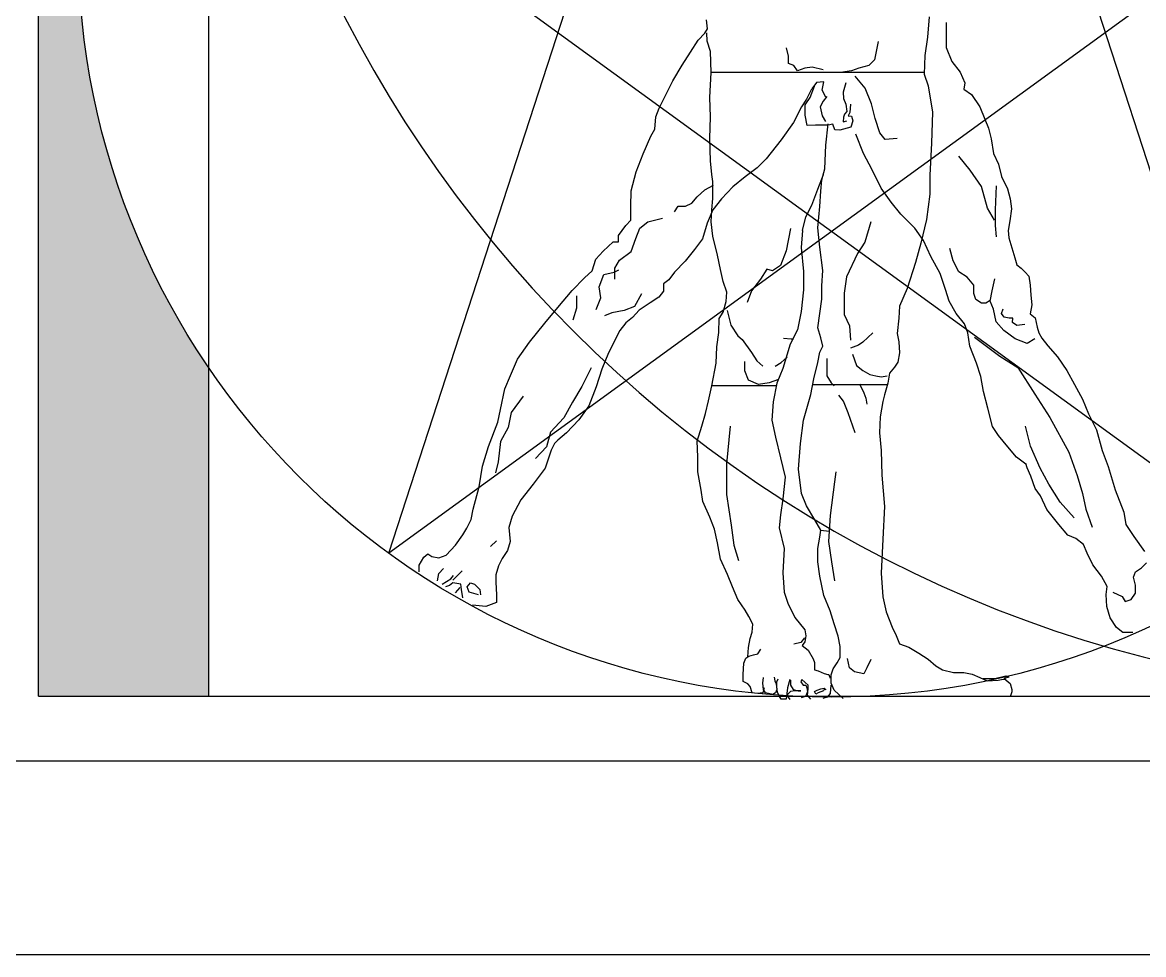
# Model space of a CAD drawing. Header units: millimetres. Extents: x -44462 to 306987, y -116160 to 12874.
# Drawn here: x -21241.8 to -21068.3, y -53662.4 to -53518.2 of the extents above; entities that cross this region are included whole.
import ezdxf
from ezdxf.enums import TextEntityAlignment as Align

# ---------------------------------------------------------------- set-up
doc = ezdxf.new("R2010")
doc.units = ezdxf.units.MM
doc.layers.add('Layer1', color=1, linetype='Continuous')
doc.layers.add('PU_DETAILS', color=7, linetype='Continuous')
doc.styles.add('CENTURY GOTHIC', font='GOTHIC.TTF')

# ---------------------------------------------------------------- blocks, each defined once
blk = doc.blocks.new('cartouche RAF')
blk.add_hatch(color=253).paths.add_polyline_path([(-10, 1298.06), (-194.61, 1298.06), (-194.61, 1323.34), (-10, 1323.34), (-10, 1338.91), (-479, 1338.91), (-479, 1093.91), (-452.67, 1093.91), (-452.67, 1144.75, -0.307981), (-452.67, 1275.92), (-452.67, 1286.66), (-444.4, 1286.66, -0.456747), (-268.18, 1286.66), (-140.78, 1286.66), (-140.78, 1093.91), (-10, 1093.91)])
at = {"color": 254}
for p, q in [((-424.81, 1116.02), (-356.29, 1326.91)), ((-356.29, 1326.91), (-287.77, 1116.02)), ((-287.77, 1116.02), (-467.16, 1246.36)), ((-245.42, 1246.36), (-424.81, 1116.02))]:
    blk.add_line(p, q, dxfattribs=at)
blk.add_arc((-259.91, 1286.66), 192.76, 180, 270, dxfattribs=at)
at = {"layer": 'Layer1', "color": 254}
for p, q in [((-452.67, 1093.91), (-452.67, 1286.66)), ((-341.18, 1199), (-341.44, 1195.88)), ((-375.49, 1197.17), (-375.64, 1198.55)), ((-338.54, 1198.15), (-338.54, 1194.26)), ((-376.95, 1195.4), (-375.87, 1196.47)), ((-375.87, 1196.47), (-375.49, 1197.17)), ((-375.51, 1195.26), (-375.6, 1196.55)), ((-341.44, 1195.88), (-341.83, 1193.01)), ((-378.1, 1193.55), (-376.95, 1195.4)), ((-375.01, 1193.67), (-375.51, 1195.26)), ((-362.96, 1192.93), (-363.24, 1194.2)), ((-349.09, 1195.19), (-349.65, 1192.36)), ((-338.54, 1194.26), (-337.65, 1192.13)), ((-379.41, 1191.55), (-378.1, 1193.55)), ((-374.91, 1190.4), (-375.01, 1193.67)), ((-362.96, 1191.8), (-362.96, 1192.93)), ((-349.65, 1192.36), (-350.5, 1191.51)), ((-341.83, 1193.01), (-341.96, 1190.14)), ((-337.65, 1192.13), (-336.4, 1190.44)), ((-380.87, 1189.09), (-379.41, 1191.55)), ((-375.11, 1186.53), (-374.91, 1190.4)), ((-341.94, 1190.41), (-374.9, 1190.41)), ((-362.11, 1191.51), (-362.96, 1191.8)), ((-361.55, 1190.67), (-362.11, 1191.51)), ((-360.41, 1191.09), (-361.55, 1190.67)), ((-359.28, 1191.23), (-360.41, 1191.09)), ((-357.58, 1190.81), (-359.28, 1191.23)), ((-353.19, 1190.67), (-354.89, 1190.38)), ((-352.06, 1191.09), (-353.19, 1190.67)), ((-350.5, 1191.51), (-352.06, 1191.09)), ((-336.4, 1190.44), (-335.67, 1188.82)), ((-381.95, 1186.94), (-380.87, 1189.09)), ((-358.61, 1188.86), (-359.33, 1187.9)), ((-357.48, 1188.94), (-358.61, 1188.86)), ((-357.72, 1187.66), (-357.48, 1188.94)), ((-354.09, 1188.78), (-354.5, 1187.34)), ((-351.07, 1187.98), (-352.63, 1189.82)), ((-341.96, 1190.14), (-341.31, 1188.32)), ((-335.67, 1188.82), (-335.79, 1187.84)), ((-382.95, 1184.86), (-381.95, 1186.94)), ((-359.41, 1187.82), (-360.14, 1186.29)), ((-359.57, 1186.53), (-358.93, 1188.3)), ((-357.16, 1186.61), (-357.72, 1187.66)), ((-354.5, 1187.34), (-354.42, 1186.37)), ((-350.08, 1185.57), (-351.07, 1187.98)), ((-341.31, 1188.32), (-340.66, 1184.28)), ((-335.79, 1187.84), (-334.6, 1187.02)), ((-334.6, 1187.02), (-333.32, 1185.07)), ((-375.01, 1183.56), (-375.11, 1186.53)), ((-360.94, 1185.08), (-362.15, 1182.67)), ((-360.14, 1186.29), (-360.94, 1185.08)), ((-360.38, 1185.4), (-359.57, 1186.53)), ((-360.38, 1183.79), (-360.38, 1185.4)), ((-357.56, 1185.97), (-358.04, 1185.08)), ((-358.04, 1185.08), (-357.72, 1183.71)), ((-356.99, 1186.69), (-357.56, 1185.97)), ((-354.42, 1186.37), (-354.09, 1185.48)), ((-354.09, 1185.48), (-353.93, 1184.36)), ((-353.37, 1185.48), (-353.45, 1184.2)), ((-349.51, 1183.31), (-350.08, 1185.57)), ((-333.32, 1185.07), (-332.57, 1183.2)), ((-383.64, 1181.66), (-383.49, 1183.55)), ((-383.49, 1183.55), (-382.95, 1184.86)), ((-375.11, 1180.18), (-375.01, 1183.56)), ((-360.06, 1182.19), (-360.38, 1183.79)), ((-357.72, 1183.71), (-357.24, 1182.83)), ((-354.42, 1183.47), (-354.5, 1182.75)), ((-354.26, 1183.96), (-354.42, 1183.47)), ((-353.93, 1184.36), (-354.26, 1183.96)), ((-353.45, 1184.2), (-353.69, 1183.71)), ((-353.69, 1183.71), (-353.21, 1183.63)), ((-353.21, 1183.63), (-352.97, 1182.91)), ((-340.66, 1184.28), (-340.79, 1179.45)), ((-384.24, 1180.53), (-383.64, 1181.66)), ((-362.15, 1182.67), (-364.08, 1180.01)), ((-358.77, 1182.27), (-360.06, 1182.19)), ((-356.83, 1182.27), (-358.77, 1182.27)), ((-357.15, 1179.14), (-356.83, 1182.46)), ((-356.11, 1182.43), (-356.83, 1182.27)), ((-355.79, 1181.54), (-356.11, 1182.43)), ((-353.29, 1181.94), (-354.98, 1181.46)), ((-354.5, 1182.75), (-353.93, 1182.91)), ((-352.97, 1182.91), (-353.29, 1181.94)), ((-348.81, 1181.05), (-349.51, 1183.31)), ((-332.57, 1183.2), (-331.97, 1181.78)), ((-331.97, 1181.78), (-331.6, 1180.13)), ((-385.45, 1177.81), (-384.24, 1180.53)), ((-375.01, 1176.71), (-375.11, 1180.18)), ((-364.08, 1180.01), (-366.42, 1177.04)), ((-354.98, 1181.46), (-355.79, 1181.54)), ((-351.34, 1177.89), (-352.5, 1180.87)), ((-347.96, 1180.06), (-348.81, 1181.05)), ((-346.12, 1180.2), (-347.96, 1180.06)), ((-331.6, 1180.13), (-331.22, 1177.88)), ((-357.31, 1175.51), (-357.15, 1179.14)), ((-340.79, 1179.45), (-341.05, 1174.5)), ((-386.51, 1175.01), (-385.45, 1177.81)), ((-374.82, 1174.63), (-375.01, 1176.71)), ((-366.42, 1177.04), (-367.8, 1175.66)), ((-350.02, 1175.33), (-351.34, 1177.89)), ((-334.85, 1175.3), (-336.59, 1177.44)), ((-331.22, 1177.88), (-330.47, 1176.24)), ((-387.27, 1172.07), (-386.51, 1175.01)), ((-367.8, 1175.66), (-369.63, 1174.24)), ((-358.43, 1172.37), (-357.52, 1174.64)), ((-357.78, 1173.78), (-357.31, 1175.51)), ((-348.61, 1172.52), (-350.02, 1175.33)), ((-333.1, 1172.75), (-334.85, 1175.3)), ((-330.47, 1176.24), (-329.98, 1174.31)), ((-375.87, 1172.25), (-374.54, 1172.97)), ((-374.63, 1173.56), (-374.82, 1174.63)), ((-374.63, 1170.93), (-374.63, 1173.56)), ((-369.63, 1174.24), (-371.57, 1172.71)), ((-357.94, 1172.04), (-357.78, 1173.78)), ((-341.05, 1174.5), (-341.05, 1171.58)), ((-329.98, 1174.31), (-329.06, 1172.39)), ((-387.34, 1169.65), (-387.27, 1172.07)), ((-377.09, 1171.16), (-375.87, 1172.25)), ((-371.57, 1172.71), (-373.31, 1170.87)), ((-359.34, 1169.87), (-358.43, 1172.37)), ((-358.1, 1169.68), (-357.94, 1172.04)), ((-347.04, 1170.36), (-348.61, 1172.52)), ((-341.05, 1171.58), (-341.57, 1167.67)), ((-332.16, 1169.4), (-333.1, 1172.75)), ((-330.82, 1172.89), (-330.96, 1169.14)), ((-329.06, 1172.39), (-328.63, 1170.85)), ((-387.34, 1167.54), (-387.34, 1169.65)), ((-380.6, 1168.85), (-380, 1169.7)), ((-380, 1169.7), (-378.9, 1169.7)), ((-378.9, 1169.7), (-377.93, 1170.19)), ((-377.93, 1170.19), (-377.09, 1171.16)), ((-374.82, 1169.17), (-374.63, 1170.93)), ((-373.31, 1170.87), (-374.63, 1169.14)), ((-360.25, 1168.05), (-359.34, 1169.87)), ((-358.41, 1166.37), (-358.1, 1169.68)), ((-345.55, 1168.46), (-347.04, 1170.36)), ((-328.63, 1170.85), (-328.41, 1169.32)), ((-384.73, 1167.28), (-382.42, 1167.88)), ((-374.63, 1169.14), (-375.55, 1167.1)), ((-374.92, 1167.32), (-374.82, 1169.17)), ((-360.8, 1165.97), (-360.25, 1168.05)), ((-343.39, 1166.31), (-345.55, 1168.46)), ((-331.09, 1167.53), (-332.16, 1169.4)), ((-330.96, 1169.14), (-330.96, 1166.73)), ((-328.41, 1169.32), (-328.71, 1167.45)), ((-389.23, 1165.2), (-388.1, 1166.71)), ((-388.1, 1166.71), (-387.34, 1167.54)), ((-386.55, 1164.73), (-385.94, 1166.31)), ((-385.94, 1166.31), (-384.73, 1167.28)), ((-375.55, 1167.1), (-376.27, 1164.66)), ((-374.63, 1165.08), (-374.92, 1167.32)), ((-362.63, 1166.29), (-363.33, 1162.79)), ((-360.8, 1165.97), (-360.99, 1163.34)), ((-358.1, 1163.37), (-358.41, 1166.37)), ((-350.2, 1167.31), (-351.15, 1164.16)), ((-342.07, 1164.41), (-343.39, 1166.31)), ((-341.57, 1167.67), (-342.49, 1164.02)), ((-330.96, 1166.73), (-330.82, 1164.98)), ((-328.71, 1167.45), (-328.95, 1165.97)), ((-328.95, 1165.97), (-328.87, 1164.81)), ((-389.23, 1164.22), (-389.23, 1165.2)), ((-387.27, 1162.68), (-386.55, 1164.73)), ((-376.27, 1164.66), (-377.49, 1163.03)), ((-373.95, 1162.16), (-374.63, 1165.08)), ((-340.91, 1161.93), (-342.07, 1164.41)), ((-328.87, 1164.81), (-328.4, 1163.26)), ((-392.78, 1161.5), (-391.65, 1162.78)), ((-391.65, 1162.78), (-390.06, 1164.22)), ((-390.06, 1164.22), (-389.23, 1164.22)), ((-389.09, 1161.34), (-387.27, 1162.68)), ((-377.49, 1163.03), (-378.92, 1161.19)), ((-363.33, 1162.79), (-364.17, 1160.55)), ((-360.99, 1163.34), (-360.61, 1159.6)), ((-357.62, 1159.74), (-358.1, 1163.37)), ((-351.15, 1164.16), (-352.25, 1162.42)), ((-342.49, 1164.02), (-343.27, 1161.02)), ((-337.48, 1161.26), (-337.99, 1163.19)), ((-328.4, 1163.26), (-327.94, 1161.71)), ((-393.31, 1159.69), (-392.78, 1161.5)), ((-389.82, 1160.13), (-389.09, 1161.34)), ((-378.92, 1161.19), (-380.57, 1159.53)), ((-373.46, 1159.92), (-373.95, 1162.16)), ((-352.25, 1162.42), (-353.99, 1158.79)), ((-343.27, 1161.02), (-344.58, 1156.98)), ((-339.49, 1159.3), (-340.91, 1161.93)), ((-336.56, 1159.57), (-337.48, 1161.26)), ((-327.94, 1161.71), (-327.63, 1160.62)), ((-394.54, 1158.64), (-393.31, 1159.69)), ((-392.25, 1157.22), (-391.52, 1159.16)), ((-391.52, 1159.16), (-389.94, 1159.53)), ((-389.94, 1159.53), (-389.21, 1159.89)), ((-389.82, 1158.43), (-389.82, 1160.13)), ((-380.57, 1159.53), (-381.49, 1158.31)), ((-373.07, 1158.07), (-373.46, 1159.92)), ((-366.28, 1159.99), (-367.26, 1158.44)), ((-365.44, 1159.71), (-366.28, 1159.99)), ((-364.17, 1160.55), (-365.44, 1159.71)), ((-360.61, 1159.6), (-360.61, 1156.78)), ((-357.78, 1157.37), (-357.62, 1159.74)), ((-338.67, 1156.82), (-339.49, 1159.3)), ((-335.29, 1158.73), (-336.56, 1159.57)), ((-327.63, 1160.62), (-326.93, 1160.15)), ((-326.93, 1160.15), (-326.31, 1159.53)), ((-326.31, 1159.53), (-325.76, 1158.91)), ((-396.43, 1156.68), (-394.54, 1158.64)), ((-381.49, 1158.31), (-382.3, 1157.69)), ((-382.3, 1157.69), (-382.3, 1156.57)), ((-372.48, 1156.41), (-373.07, 1158.07)), ((-367.26, 1158.44), (-368.66, 1156.62)), ((-357.78, 1155.32), (-357.78, 1157.37)), ((-353.99, 1158.79), (-354.31, 1156.27)), ((-334.28, 1157.47), (-335.29, 1158.73)), ((-334.28, 1156.2), (-334.28, 1157.47)), ((-331.41, 1156.62), (-330.99, 1158.48)), ((-325.76, 1158.91), (-325.53, 1157.51)), ((-325.53, 1157.51), (-325.45, 1155.96)), ((-398.62, 1154.04), (-396.43, 1156.68)), ((-395.68, 1153.99), (-395.68, 1155.83)), ((-392, 1155.53), (-392.25, 1157.22)), ((-385.7, 1156.13), (-386.79, 1154.19)), ((-383.02, 1155.66), (-384.34, 1154.74)), ((-382.3, 1156.57), (-383.02, 1155.66)), ((-372.58, 1154.95), (-372.48, 1156.41)), ((-368.66, 1156.62), (-369.36, 1154.8)), ((-360.61, 1156.78), (-360.99, 1153.41)), ((-354.31, 1156.27), (-354.31, 1152.96)), ((-344.58, 1156.98), (-345.75, 1154.25)), ((-338.09, 1155), (-338.67, 1156.82)), ((-333.94, 1155.28), (-334.28, 1156.2)), ((-331.75, 1155.02), (-331.41, 1156.62)), ((-325.45, 1155.96), (-325.29, 1154.47)), ((-400.66, 1151.62), (-398.62, 1154.04)), ((-396.29, 1152.15), (-395.68, 1153.99)), ((-392.73, 1153.71), (-392, 1155.53)), ((-386.79, 1154.19), (-388.37, 1153.59)), ((-384.34, 1154.74), (-386.08, 1153.62)), ((-373.07, 1153.3), (-372.58, 1154.95)), ((-358.1, 1153.11), (-357.78, 1155.32)), ((-345.75, 1154.25), (-345.88, 1152.37)), ((-337.01, 1153.1), (-338.09, 1155)), ((-333.1, 1154.69), (-333.94, 1155.28)), ((-332.43, 1154.69), (-333.1, 1154.69)), ((-331.75, 1155.11), (-332.43, 1154.69)), ((-331.24, 1153.76), (-331.75, 1155.02)), ((-329.98, 1153.09), (-329.73, 1153.84)), ((-325.29, 1154.47), (-325.53, 1153.07)), ((-390.31, 1153.22), (-391.4, 1152.74)), ((-388.37, 1153.59), (-390.31, 1153.22)), ((-387.1, 1152.5), (-388.12, 1151.68)), ((-386.08, 1153.62), (-387.1, 1152.5)), ((-373.75, 1150.18), (-373.65, 1152.32)), ((-373.65, 1152.32), (-373.07, 1153.3)), ((-372.46, 1153.55), (-371.87, 1151.31)), ((-360.99, 1153.41), (-361.55, 1150.6)), ((-358.41, 1150.91), (-358.1, 1153.11)), ((-354.31, 1152.96), (-353.52, 1151.22)), ((-345.88, 1152.37), (-346.14, 1150.03)), ((-335.69, 1151.53), (-337.01, 1153.1)), ((-330.82, 1151.82), (-331.24, 1153.76)), ((-329.58, 1152.54), (-329.98, 1153.09)), ((-328.8, 1152.41), (-329.58, 1152.54)), ((-328.21, 1152.41), (-328.8, 1152.41)), ((-328.29, 1151.74), (-328.21, 1152.41)), ((-325.53, 1153.07), (-324.75, 1152.45)), ((-324.75, 1152.45), (-324.44, 1150.98)), ((-403.01, 1148.68), (-400.66, 1151.62)), ((-389.04, 1150.46), (-390.79, 1147.05)), ((-388.12, 1151.68), (-389.04, 1150.46)), ((-371.87, 1151.31), (-370.81, 1149.66)), ((-361.55, 1150.6), (-362.68, 1148.35)), ((-357.94, 1149.33), (-358.41, 1150.91)), ((-353.52, 1151.22), (-353.36, 1149.01)), ((-335.19, 1150.12), (-335.69, 1151.53)), ((-329.64, 1150.47), (-330.82, 1151.82)), ((-327.87, 1149.21), (-329.64, 1150.47)), ((-327.62, 1151.23), (-328.29, 1151.74)), ((-326.35, 1151.4), (-327.62, 1151.23)), ((-324.44, 1150.98), (-324.21, 1150.12)), ((-404.9, 1146.03), (-403.01, 1148.68)), ((-374.04, 1147.94), (-373.75, 1150.18)), ((-370.81, 1149.66), (-370.1, 1149.07)), ((-370.1, 1149.07), (-368.69, 1147.07)), ((-363.73, 1149.31), (-362.55, 1149.19)), ((-362.55, 1149.19), (-362.19, 1149.19)), ((-357.62, 1148.07), (-357.94, 1149.33)), ((-351.46, 1148.7), (-352.09, 1148.22)), ((-349.88, 1150.12), (-351.46, 1148.7)), ((-346.14, 1150.03), (-345.88, 1148.72)), ((-345.88, 1148.72), (-345.75, 1147.03)), ((-334.86, 1148.05), (-335.19, 1150.12)), ((-334.15, 1149.47), (-330.22, 1146.53)), ((-326.02, 1148.45), (-327.87, 1149.21)), ((-324.84, 1149.21), (-326.02, 1148.45)), ((-324.21, 1150.12), (-323.74, 1149.27)), ((-323.74, 1149.27), (-322.81, 1148.11)), ((-390.79, 1147.05), (-391.81, 1144.5)), ((-374.14, 1145.41), (-374.04, 1147.94)), ((-368.69, 1147.07), (-367.86, 1145.77)), ((-362.68, 1148.35), (-363.8, 1144.6)), ((-358.41, 1145.54), (-358.1, 1147.12)), ((-358.1, 1147.12), (-357.62, 1148.07)), ((-352.09, 1148.22), (-353.36, 1147.75)), ((-345.75, 1147.03), (-346.01, 1145.6)), ((-333.86, 1145.4), (-334.86, 1148.05)), ((-322.81, 1148.11), (-321.33, 1146.4)), ((-405.95, 1143.54), (-404.9, 1146.03)), ((-374.82, 1141.93), (-374.14, 1145.41)), ((-369.7, 1144.24), (-369.7, 1145.68)), ((-367.86, 1145.77), (-366.92, 1144.95)), ((-365.03, 1144.95), (-364.08, 1145.54)), ((-364.08, 1145.54), (-363.14, 1146.36)), ((-359.04, 1143.02), (-358.41, 1145.54)), ((-356.99, 1146.17), (-356.99, 1143.49)), ((-353.04, 1146.81), (-352.41, 1145.07)), ((-346.01, 1145.6), (-346.53, 1144.81)), ((-333.2, 1143.34), (-333.86, 1145.4)), ((-330.22, 1146.53), (-327.43, 1144.73)), ((-321.33, 1146.4), (-319.85, 1144.3)), ((-406.86, 1141.43), (-405.95, 1143.54)), ((-393.47, 1144.7), (-394.93, 1141.79)), ((-391.81, 1144.5), (-392.73, 1141.75)), ((-369.15, 1142.8), (-369.7, 1144.24)), ((-363.8, 1144.6), (-364.74, 1142.35)), ((-356.99, 1143.49), (-356.36, 1142.39)), ((-352.41, 1145.07), (-351.46, 1144.28)), ((-351.46, 1144.28), (-350.36, 1143.65)), ((-350.36, 1143.65), (-349.41, 1143.49)), ((-349.41, 1143.49), (-348.62, 1143.33)), ((-348.62, 1143.33), (-347.67, 1143.49)), ((-347.31, 1143.9), (-347.58, 1142.34)), ((-346.53, 1144.81), (-347.31, 1143.9)), ((-327.43, 1144.73), (-324.81, 1140.64)), ((-319.85, 1144.3), (-318.68, 1142.1)), ((-394.93, 1141.79), (-396.38, 1139.37)), ((-392.73, 1141.75), (-393.85, 1138.8)), ((-375.31, 1139.6), (-374.82, 1141.93)), ((-364.89, 1141.92), (-374.83, 1141.92)), ((-367.6, 1142.14), (-369.15, 1142.8)), ((-365.94, 1142.36), (-367.6, 1142.14)), ((-364.5, 1142.91), (-365.94, 1142.36)), ((-364.74, 1142.35), (-365.32, 1139.42)), ((-359.51, 1140.56), (-359.04, 1143.02)), ((-347.67, 1142.07), (-359.2, 1142.07)), ((-356.36, 1142.39), (-355.88, 1141.92)), ((-351.94, 1142.23), (-351.31, 1140.81)), ((-347.58, 1142.34), (-348.1, 1140.51)), ((-332.79, 1141.02), (-333.2, 1143.34)), ((-318.68, 1142.1), (-317.44, 1139.85)), ((-407.54, 1138.26), (-406.86, 1141.43)), ((-404.02, 1140.34), (-405.84, 1137.79)), ((-360.62, 1136.62), (-359.51, 1140.56)), ((-354.44, 1139.57), (-355.17, 1140.48)), ((-351.31, 1140.81), (-350.99, 1140.02)), ((-350.99, 1140.02), (-350.83, 1139.08)), ((-348.1, 1140.51), (-348.36, 1139.47)), ((-332.12, 1138.46), (-332.79, 1141.02)), ((-324.81, 1140.64), (-322.52, 1137.04)), ((-407.95, 1136.3), (-407.54, 1138.26)), ((-396.38, 1139.37), (-397.72, 1136.95)), ((-393.85, 1138.8), (-395.38, 1136.66)), ((-375.8, 1137.65), (-375.31, 1139.6)), ((-365.32, 1139.42), (-365.51, 1136.61)), ((-353.71, 1137.74), (-354.44, 1139.57)), ((-348.36, 1139.47), (-348.75, 1137.12)), ((-331.38, 1135.64), (-332.12, 1138.46)), ((-317.44, 1139.85), (-316.51, 1137.6)), ((-405.84, 1137.79), (-406.33, 1135.49)), ((-397.72, 1136.95), (-399.78, 1134.77)), ((-395.38, 1136.66), (-397.32, 1134.62)), ((-376.38, 1135.7), (-375.8, 1137.65)), ((-365.51, 1136.61), (-364.94, 1133.98)), ((-361.09, 1132.99), (-360.62, 1136.62)), ((-352.62, 1134.64), (-353.71, 1137.74)), ((-348.75, 1137.12), (-348.88, 1134.65)), ((-322.52, 1137.04), (-319.57, 1131.64)), ((-316.51, 1137.6), (-315.27, 1135.12)), ((-409.38, 1132.53), (-407.95, 1136.3)), ((-406.33, 1135.49), (-407.54, 1133.31)), ((-399.78, 1134.77), (-400.38, 1132.46)), ((-377.06, 1133.36), (-376.38, 1135.7)), ((-371.98, 1135.69), (-372.53, 1129.86)), ((-330.47, 1134.24), (-331.38, 1135.64)), ((-325.47, 1132.59), (-326.29, 1135.7)), ((-315.27, 1135.12), (-314.41, 1131.9)), ((-407.54, 1133.31), (-407.9, 1130.16)), ((-398.65, 1133.5), (-399.16, 1132.99)), ((-397.32, 1134.62), (-398.65, 1133.5)), ((-376.97, 1130.93), (-377.06, 1133.36)), ((-364.94, 1133.98), (-364.19, 1130.8)), ((-348.88, 1134.65), (-348.62, 1131.91)), ((-328.98, 1132.49), (-330.47, 1134.24)), ((-410.3, 1129.47), (-409.38, 1132.53)), ((-400.38, 1132.46), (-402.08, 1130.65)), ((-399.67, 1131.97), (-400.61, 1129.17)), ((-399.16, 1132.99), (-399.67, 1131.97)), ((-361.41, 1129.04), (-361.09, 1132.99)), ((-348.62, 1131.91), (-348.49, 1128.08)), ((-327.65, 1130.9), (-328.98, 1132.49)), ((-323.99, 1129.16), (-325.47, 1132.59)), ((-319.57, 1131.64), (-318.26, 1128.04)), ((-314.41, 1131.9), (-313.48, 1129.42)), ((-407.9, 1130.16), (-408.27, 1128.46)), ((-376.97, 1128.59), (-376.97, 1130.93)), ((-372.53, 1129.86), (-372.53, 1125.11)), ((-364.19, 1130.8), (-363.44, 1127.8)), ((-326.23, 1129.82), (-327.65, 1130.9)), ((-326.01, 1129.25), (-326.2, 1129.88)), ((-410.81, 1126.31), (-410.3, 1129.47)), ((-400.61, 1129.17), (-402.44, 1126.72)), ((-376.48, 1125.76), (-376.97, 1128.59)), ((-363.44, 1127.8), (-363.82, 1124.42)), ((-360.93, 1125.26), (-361.41, 1129.04)), ((-355.78, 1127.04), (-355.55, 1128.62)), ((-348.49, 1128.08), (-348.1, 1123.26)), ((-325.45, 1127.92), (-326.01, 1129.25)), ((-324.75, 1126.03), (-325.45, 1127.92)), ((-322.68, 1126.7), (-323.99, 1129.16)), ((-318.26, 1128.04), (-317.44, 1125.26)), ((-313.48, 1129.42), (-312.39, 1125.85)), ((-411.73, 1122.85), (-410.81, 1126.31)), ((-402.44, 1126.72), (-404.38, 1124.27)), ((-356.45, 1121.87), (-355.78, 1127.04)), ((-320.88, 1123.92), (-322.68, 1126.7)), ((-376.19, 1124.01), (-376.48, 1125.76)), ((-372.53, 1125.11), (-371.8, 1120.37)), ((-363.82, 1124.42), (-364.19, 1121.98)), ((-360.14, 1123.37), (-360.93, 1125.26)), ((-323.97, 1124.89), (-324.75, 1126.03)), ((-322.97, 1122.8), (-323.97, 1124.89)), ((-317.44, 1125.26), (-316.95, 1122.81)), ((-312.39, 1125.85), (-311.07, 1122.35)), ((-412.04, 1121.22), (-411.73, 1122.85)), ((-404.38, 1124.27), (-405.71, 1121.73)), ((-375.11, 1121.61), (-376.19, 1124.01)), ((-358.88, 1121.16), (-360.14, 1123.37)), ((-348.1, 1123.26), (-348.36, 1118.18)), ((-321.13, 1120.47), (-322.97, 1122.8)), ((-318.75, 1121.47), (-320.88, 1123.92)), ((-316.95, 1122.81), (-315.97, 1120.03)), ((-412.75, 1119.89), (-412.04, 1121.22)), ((-405.71, 1121.73), (-406.22, 1119.99)), ((-374.42, 1119.76), (-375.11, 1121.61)), ((-364.19, 1121.98), (-364.38, 1119.92)), ((-357.93, 1119.58), (-358.88, 1121.16)), ((-356.68, 1117.82), (-356.45, 1121.87)), ((-311.07, 1122.35), (-310.75, 1120.46)), ((-413.36, 1118.87), (-412.75, 1119.89)), ((-406.22, 1119.99), (-406.02, 1117.85)), ((-373.94, 1117.61), (-374.42, 1119.76)), ((-371.8, 1120.37), (-371.43, 1117.27)), ((-364.38, 1119.92), (-363.63, 1116.73)), ((-358.09, 1118.48), (-357.93, 1119.58)), ((-357.93, 1119.58), (-356.67, 1119.42)), ((-319.71, 1118.8), (-321.13, 1120.47)), ((-310.75, 1120.46), (-309.5, 1118.6)), ((-414.48, 1117.24), (-413.36, 1118.87)), ((-408.16, 1117.95), (-409.08, 1117.04)), ((-406.02, 1117.85), (-406.42, 1116.43)), ((-373.45, 1115.08), (-373.94, 1117.61)), ((-358.41, 1116.74), (-358.09, 1118.48)), ((-356.23, 1114.67), (-356.68, 1117.82)), ((-348.36, 1118.18), (-348.62, 1112.94)), ((-318.46, 1118.3), (-319.71, 1118.8)), ((-317.29, 1117.38), (-318.46, 1118.3)), ((-309.5, 1118.6), (-307.87, 1116.27)), ((-419.38, 1115.41), (-418.77, 1115.92)), ((-418.77, 1115.92), (-418.16, 1115.51)), ((-417.04, 1115.3), (-415.91, 1115.71)), ((-415.91, 1115.71), (-414.48, 1117.24)), ((-406.42, 1116.43), (-407.24, 1115.2)), ((-371.43, 1117.27), (-370.7, 1114.9)), ((-363.63, 1116.73), (-363.82, 1112.98)), ((-358.41, 1114.69), (-358.41, 1116.74)), ((-316.7, 1116.04), (-317.29, 1117.38)), ((-315.87, 1114.21), (-316.7, 1116.04)), ((-420.1, 1114.18), (-419.38, 1115.41)), ((-420.1, 1113.16), (-420.1, 1114.18)), ((-418.16, 1115.51), (-417.04, 1115.3)), ((-407.85, 1114.08), (-408.26, 1112.65)), ((-407.24, 1115.2), (-407.85, 1114.08)), ((-372.38, 1112.74), (-373.45, 1115.08)), ((-358.09, 1112.48), (-358.41, 1114.69)), ((-355.78, 1111.75), (-356.23, 1114.67)), ((-314.53, 1112.45), (-315.87, 1114.21)), ((-308.32, 1113.75), (-307.53, 1114.54)), ((-417.24, 1111.74), (-417.04, 1112.86)), ((-417.04, 1112.86), (-416.32, 1113.67)), ((-415.2, 1112.04), (-414.79, 1112.55)), ((-414.89, 1111.84), (-414.18, 1112.55)), ((-414.18, 1112.55), (-413.46, 1113.27)), ((-408.26, 1112.65), (-408.26, 1111.53)), ((-371.59, 1110.79), (-372.38, 1112.74)), ((-363.82, 1112.98), (-363.63, 1109.98)), ((-357.46, 1109.48), (-358.09, 1112.48)), ((-348.62, 1112.94), (-348.36, 1109.29)), ((-313.61, 1110.87), (-314.53, 1112.45)), ((-309.58, 1112.33), (-309.27, 1113.12)), ((-309.27, 1111.07), (-309.58, 1112.33)), ((-309.27, 1113.12), (-308.32, 1113.75)), ((-416.53, 1111.23), (-415.2, 1112.04)), ((-415.4, 1111.02), (-416.02, 1110.82)), ((-414.89, 1111.43), (-415.4, 1111.02)), ((-413.67, 1111.23), (-414.89, 1111.43)), ((-414.48, 1109.9), (-413.77, 1110.72)), ((-413.57, 1110.41), (-413.67, 1111.23)), ((-412.65, 1110.82), (-412.14, 1111.43)), ((-412.34, 1110), (-412.65, 1110.82)), ((-412.14, 1111.43), (-411.53, 1111.23)), ((-411.53, 1111.23), (-410.71, 1110.41)), ((-408.26, 1111.53), (-408.16, 1109.6)), ((-370.81, 1108.85), (-371.59, 1110.79)), ((-313.78, 1109.62), (-313.61, 1110.87)), ((-309.27, 1109.81), (-309.27, 1111.07)), ((-413.36, 1109.09), (-413.57, 1110.41)), ((-410.91, 1109.6), (-412.34, 1110)), ((-410.71, 1110.41), (-410.61, 1109.6)), ((-408.16, 1109.6), (-408.16, 1108.37)), ((-369.64, 1107.19), (-370.81, 1108.85)), ((-363.63, 1109.98), (-363.07, 1108.3)), ((-356.51, 1107.12), (-357.46, 1109.48)), ((-348.36, 1109.29), (-347.84, 1106.94)), ((-313.69, 1107.78), (-313.78, 1109.62)), ((-312.74, 1109.97), (-311.32, 1109.34)), ((-311.32, 1109.34), (-310.85, 1108.55)), ((-310.85, 1108.55), (-309.9, 1108.86)), ((-309.9, 1108.86), (-309.27, 1109.81)), ((-409.79, 1107.76), (-411.83, 1107.97)), ((-408.16, 1108.37), (-409.79, 1107.76)), ((-369.06, 1106.22), (-369.64, 1107.19)), ((-363.07, 1108.3), (-361.94, 1106.05)), ((-355.88, 1105.07), (-356.51, 1107.12)), ((-313.19, 1106.03), (-313.69, 1107.78)), ((-368.47, 1105.05), (-369.06, 1106.22)), ((-361.94, 1106.05), (-360.44, 1104.17)), ((-347.84, 1106.94), (-346.92, 1104.59)), ((-312.19, 1104.52), (-313.19, 1106.03)), ((-368.86, 1102.81), (-368.57, 1103.78)), ((-368.57, 1103.78), (-368.47, 1105.05)), ((-360.44, 1104.17), (-360.25, 1103.24)), ((-355.25, 1103.17), (-355.88, 1105.07)), ((-346.92, 1104.59), (-346.27, 1103.29)), ((-311.19, 1103.77), (-312.19, 1104.52)), ((-309.68, 1103.77), (-311.19, 1103.77)), ((-369.16, 1101.44), (-368.86, 1102.81)), ((-361.06, 1102.22), (-362.14, 1101.93)), ((-360.48, 1102.9), (-361.06, 1102.22)), ((-360.44, 1102.3), (-360.81, 1101.74)), ((-360.25, 1103.24), (-360.44, 1102.3)), ((-354.93, 1101.6), (-355.25, 1103.17)), ((-346.27, 1103.29), (-345.75, 1101.99)), ((-345.75, 1101.99), (-344.31, 1101.47)), ((-369.55, 1099.79), (-369.06, 1100.08)), ((-369.25, 1099.98), (-369.16, 1101.44)), ((-369.06, 1100.08), (-368.38, 1100.27)), ((-368.38, 1100.27), (-367.69, 1100.47)), ((-367.69, 1100.47), (-367.21, 1101.15)), ((-360.81, 1101.74), (-359.88, 1100.99)), ((-359.88, 1100.99), (-359.12, 1099.67)), ((-354.93, 1099.86), (-354.93, 1101.6)), ((-344.31, 1101.47), (-342.75, 1100.55)), ((-342.75, 1100.55), (-341.31, 1099.64)), ((-369.94, 1097.25), (-369.84, 1099.01)), ((-369.84, 1099.01), (-369.55, 1099.79)), ((-359.12, 1099.67), (-358.94, 1099.11)), ((-358.94, 1099.11), (-358.94, 1098.55)), ((-358.94, 1098.55), (-358.94, 1097.99)), ((-356.04, 1098.13), (-355.41, 1099.07)), ((-355.41, 1099.07), (-354.93, 1099.86)), ((-353.51, 1098.28), (-353.83, 1099.7)), ((-350.2, 1099.55), (-350.83, 1098.28)), ((-341.31, 1099.64), (-340.14, 1098.6)), ((-340.14, 1098.6), (-339.1, 1097.95)), ((-369.94, 1096.18), (-369.94, 1097.25)), ((-366.91, 1095.89), (-366.82, 1096.77)), ((-365.16, 1096.86), (-365.06, 1096.28)), ((-364.77, 1096.09), (-364.57, 1096.57)), ((-358.94, 1097.99), (-358.37, 1097.8)), ((-358.37, 1097.8), (-357.44, 1097.42)), ((-357.44, 1097.42), (-356.87, 1097.24)), ((-356.87, 1097.24), (-356.68, 1097.24)), ((-356.68, 1097.24), (-356.5, 1096.67)), ((-356.35, 1097.18), (-356.04, 1098.13)), ((-356.35, 1095.92), (-356.35, 1097.18)), ((-352.72, 1097.65), (-353.51, 1098.28)), ((-351.3, 1097.34), (-352.72, 1097.65)), ((-350.83, 1098.28), (-351.3, 1097.34)), ((-339.1, 1097.95), (-337.4, 1097.56)), ((-337.4, 1097.56), (-335.83, 1097.56)), ((-335.83, 1097.56), (-334.53, 1097.3)), ((-334.53, 1097.3), (-333.36, 1096.78)), ((-333.36, 1096.78), (-332.18, 1096.25)), ((-332.83, 1096.65), (-331.01, 1096.65)), ((-331.01, 1096.65), (-329.31, 1097.04)), ((-328.85, 1096.84), (-329.57, 1096.65)), ((-329.57, 1096.65), (-328.66, 1095.86)), ((-329.31, 1097.04), (-328.85, 1096.84)), ((-369.25, 1095.79), (-369.94, 1096.18)), ((-368.86, 1095.4), (-369.25, 1095.79)), ((-368.57, 1094.43), (-368.86, 1095.4)), ((-366.82, 1094.92), (-366.91, 1095.89)), ((-366.72, 1095.21), (-366.91, 1094.43)), ((-366.52, 1094.43), (-366.82, 1094.92)), ((-365.06, 1096.28), (-364.87, 1095.79)), ((-364.77, 1094.92), (-364.96, 1094.43)), ((-364.87, 1095.79), (-364.77, 1094.92)), ((-364.77, 1095.31), (-364.77, 1096.09)), ((-364.67, 1094.53), (-364.77, 1095.31)), ((-363.11, 1095.21), (-363.21, 1094.33)), ((-362.72, 1096.47), (-363.11, 1095.21)), ((-362.62, 1096.38), (-362.62, 1095.6)), ((-362.62, 1095.6), (-362.23, 1094.92)), ((-362.23, 1094.92), (-361.45, 1094.72)), ((-360.87, 1096.47), (-361.06, 1096.09)), ((-361.06, 1096.09), (-360.67, 1095.6)), ((-360.38, 1095.99), (-360.87, 1096.47)), ((-360.67, 1095.6), (-360.28, 1095.6)), ((-359.89, 1095.6), (-360.38, 1095.99)), ((-360.28, 1095.6), (-360.09, 1095.21)), ((-360.09, 1095.21), (-359.99, 1094.62)), ((-359.99, 1094.04), (-359.89, 1095.01)), ((-359.89, 1095.01), (-359.89, 1095.6)), ((-358.53, 1094.82), (-357.94, 1095.01)), ((-357.94, 1095.01), (-357.45, 1095.11)), ((-357.16, 1094.92), (-357.55, 1094.82)), ((-357.45, 1095.11), (-357.16, 1094.92)), ((-356.38, 1095.6), (-356.48, 1094.33)), ((-355.88, 1094.81), (-356.35, 1095.92)), ((-332.18, 1096.25), (-330.49, 1096.38)), ((-330.49, 1096.38), (-329.7, 1096.51)), ((-329.7, 1096.51), (-329.31, 1096.51)), ((-328.66, 1095.86), (-328.4, 1094.95)), ((-328.4, 1094.95), (-328.4, 1094.56)), ((-367.79, 1094.33), (-368.57, 1094.43)), ((-366.91, 1094.43), (-367.79, 1094.33)), ((-365.35, 1094.14), (-366.52, 1094.43)), ((-364.96, 1094.43), (-365.35, 1094.14)), ((-364.38, 1093.94), (-364.67, 1094.53)), ((-364.09, 1093.45), (-364.38, 1093.94)), ((-363.31, 1093.45), (-364.09, 1093.45)), ((-363.21, 1094.33), (-363.31, 1093.45)), ((-362.62, 1094.62), (-363.11, 1094.14)), ((-363.11, 1094.14), (-363.01, 1093.75)), ((-363.01, 1093.75), (-362.72, 1093.36)), ((-361.94, 1094.72), (-362.62, 1094.62)), ((-361.06, 1094.72), (-361.94, 1094.72)), ((-361.45, 1094.72), (-361.06, 1094.72)), ((-360.38, 1093.84), (-360.97, 1093.65)), ((-360.19, 1094.04), (-360.38, 1093.84)), ((-359.99, 1094.62), (-360.19, 1094.04)), ((-359.5, 1093.45), (-359.99, 1094.04)), ((-358.92, 1094.62), (-358.53, 1094.82)), ((-358.72, 1094.23), (-358.92, 1094.62)), ((-358.33, 1094.43), (-358.72, 1094.23)), ((-357.55, 1094.72), (-358.33, 1094.43)), ((-356.97, 1093.75), (-357.65, 1093.55)), ((-356.48, 1094.33), (-356.97, 1093.75)), ((-354.46, 1093.55), (-355.88, 1094.81)), ((-328.4, 1094.56), (-328.66, 1093.78))]:
    blk.add_line(p, q, dxfattribs=at)
blk.add_circle((-356.29, 1210.33), 116.58, dxfattribs=at)
at = {"layer": 'PU_DETAILS', "color": 7, "linetype": 'Continuous'}
for p, q in [((-479, 1093.91), (-479, 1338.91)), ((-452.67, 1093.91), (-259.91, 1093.91)), ((-968, 1083.91), (0, 1083.91)), ((-968, 1053.91), (0, 1053.91))]:
    blk.add_line(p, q, dxfattribs=at)
at = {"layer": 'PU_DETAILS', "color": 9, "linetype": 'Continuous'}
blk.add_line((-479, 1093.91), (-10, 1093.91), dxfattribs=at)
at = {"style": 'CENTURY GOTHIC'}
for tag, p in [('PROVINCE', (-726, 1373.91)), ('COMMUNEDE', (-242, 1373.91))]:
    blk.add_attdef(tag, text='', height=22, dxfattribs=at).set_placement(p, align=Align.MIDDLE_CENTER)
for tag, p in [('TRAVAUX', (-889.9, 1068.48)), ('ADRESSE_CHANTIER', (-850.76, 1025.99))]:
    blk.add_attdef(tag, p, '', height=10, dxfattribs=at)
at = {"layer": 'PU_DETAILS', "color": 7, "linetype": 'Continuous', "style": 'CENTURY GOTHIC'}
for tag, p in [('NOMETPRENOM', (-708.24, 1271.41)), ('RUEETN°MAISON', (-708.24, 1251.31)), ('CP+COMMUNE', (-708.24, 1230.15)), ('TEL', (-708.24, 1190.98)), ('GSM', (-708.24, 1170.87))]:
    blk.add_attdef(tag, text='', height=14, dxfattribs=at).set_placement(p, align=Align.CENTER)
for tag, p, height in [('CADASTRE', (-850.76, 1005.56), 10), ('STADE_PROJET', (-850.76, 959.93), 20), ('OBJET_1', (-945.78, 340), 12), ('ECH_1', (-635.54, 340), 12), ('MODIF_1', (-459, 340), 12), ('DATE_1', (-90, 340), 12), ('OBJET_2', (-945.78, 320), 12), ('ECH_2', (-635.54, 320), 12), ('MODIF_2', (-459, 320), 12), ('DATE_2', (-90, 320), 12), ('OBJET_3', (-945.78, 300), 12), ('ECH_3', (-635.54, 300), 12), ('MODIF_3', (-459, 300), 12), ('DATE_3', (-90, 300), 12), ('OBJET_4', (-945.78, 280), 12), ('ECH_4', (-635.54, 280), 12), ('MODIF_4', (-459, 280), 12), ('DATE_4', (-90, 280), 12), ('OBJET_5', (-945.78, 260), 12), ('ECH_5', (-635.54, 260), 12), ('MODIF_5', (-459, 260), 12), ('DATE_5', (-90, 260), 12), ('OBJET_6', (-945.78, 240), 12), ('ECH_6', (-635.54, 240), 12), ('MODIF_6', (-459, 240), 12), ('DATE_6', (-90, 240), 12), ('OBJET_7', (-945.78, 220), 12), ('ECH_7', (-635.54, 220), 12), ('MODIF_7', (-459, 220), 12), ('DATE_7', (-90, 220), 12), ('OBJET_8', (-945.78, 200), 12), ('ECH_8', (-635.54, 200), 12), ('MODIF_8', (-459, 200), 12), ('DATE_8', (-90, 200), 12), ('OBJET_9', (-945.78, 180), 12), ('ECH_9', (-635.54, 180), 12), ('MODIF_9', (-459, 180), 12), ('DATE_9', (-90, 180), 12), ('NUM_DOSSIER', (-186.88, 133.78), 14), ('NUM_FEUILLE', (-74.94, 37.15), 40)]:
    blk.add_attdef(tag, p, '', height=height, dxfattribs=at)

msp = doc.modelspace()

# ---------------------------------------------------------------- block references
msp.add_blockref('cartouche RAF', (-20760.28, -54716.35))

doc.saveas('drawing.dxf')
